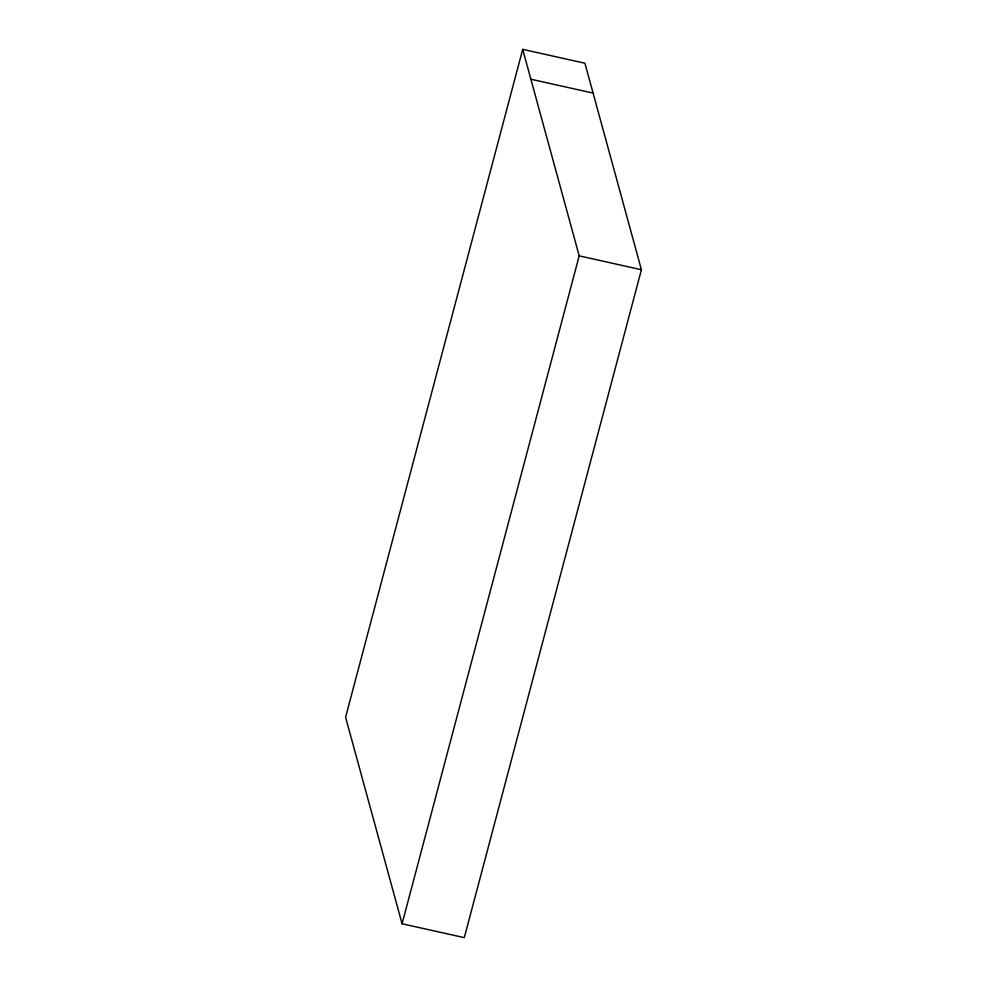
<?xml version="1.0" encoding="UTF-8"?>
<svg xmlns="http://www.w3.org/2000/svg" width="987" height="987" viewBox="0 0 987 987"><rect width="100%" height="100%" fill="white"/><g stroke="black" fill="none" stroke-linecap="round" stroke-linejoin="round"><path stroke-width="1.48" d="M522.703 49.35L345.586 717.265L402.079 923.77L464.297 937.65L641.414 269.735L584.921 63.23L522.703 49.35L579.196 255.855L402.079 923.77M530.87 79.219L593.101 93.099M579.196 255.855L641.414 269.735"/></g></svg>
